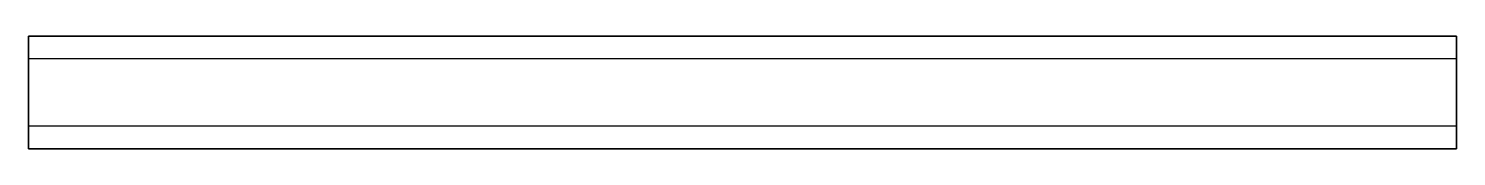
# Model space of a CAD drawing. Header units: millimetres. Extents: x 0 to 380, y 0 to 30.
import ezdxf

# ---------------------------------------------------------------- set-up
doc = ezdxf.new("R2010")
doc.units = ezdxf.units.MM
doc.layers.add('SIMUMAK Visible (ISO)', color=7, linetype='Continuous', lineweight=35)
doc.layers.add('SIMUMAK Visible Narrow (ISO)', color=7, linetype='Continuous', lineweight=25)

# ---------------------------------------------------------------- blocks, each defined once
blk = doc.blocks.new('ISO 30x30x3 00000005_Sheet_3_VIEW27')
at = {"layer": 'SIMUMAK Visible (ISO)'}
for p, q in [((-190, 9), (-190, 15)), ((190, 15), (-190, 15)), ((190, 9), (190, 15)), ((-190, 9), (-190, -9)), ((190, 9), (190, -9)), ((-190, -15), (-190, -9)), ((190, -15), (190, -9)), ((190, -15), (-190, -15))]:
    blk.add_line(p, q, dxfattribs=at)
at = {"layer": 'SIMUMAK Visible Narrow (ISO)'}
for p, q in [((190, 9), (-190, 9)), ((190, -9), (-190, -9))]:
    blk.add_line(p, q, dxfattribs=at)

msp = doc.modelspace()

# ---------------------------------------------------------------- block references
msp.add_blockref('ISO 30x30x3 00000005_Sheet_3_VIEW27', (190, 15))

doc.saveas('drawing.dxf')
